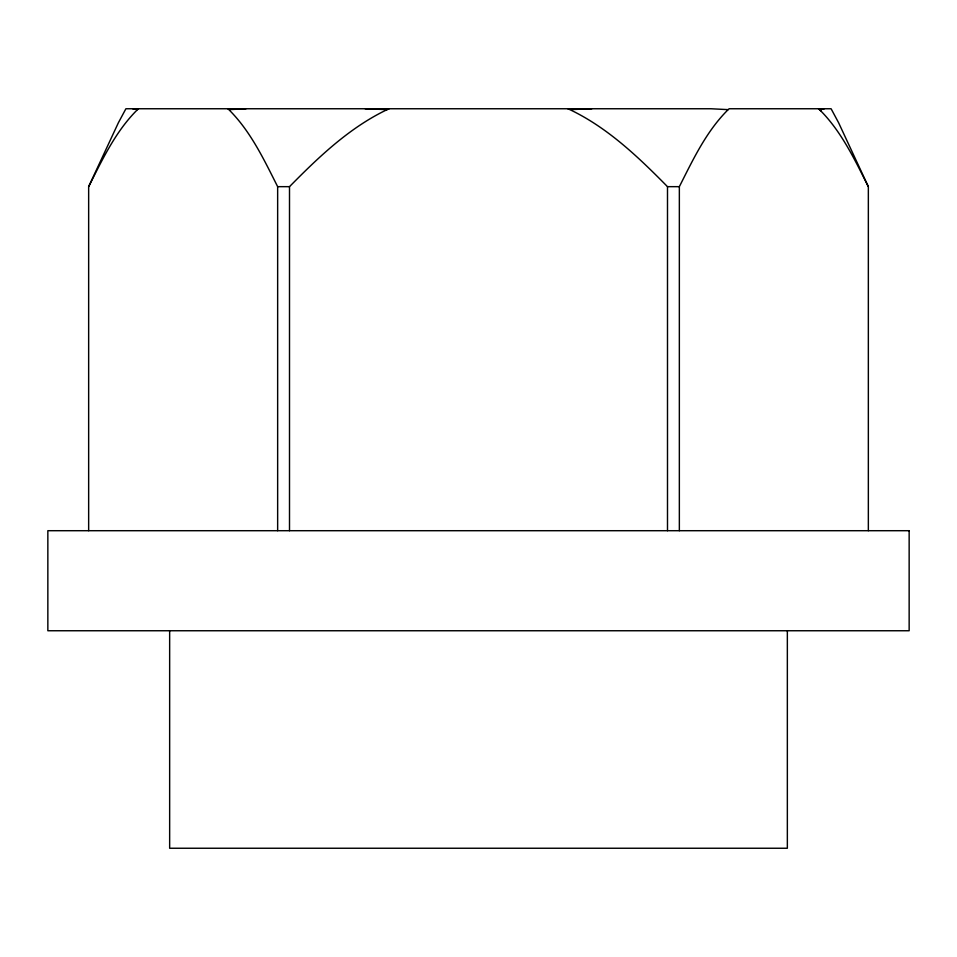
<?xml version="1.0" encoding="UTF-8"?>
<svg xmlns="http://www.w3.org/2000/svg" width="957" height="957" viewBox="0 0 957 957"><rect width="100%" height="100%" fill="white"/><g stroke="black" fill="none" stroke-linecap="round" stroke-linejoin="round"><path stroke-width="1.44" d="M88.654 530.704L88.654 186.663C102.351 159.58 115.641 131.253 137.461 109.636L138.502 108.751M679.35 530.704L679.35 186.663C693.059 159.592 706.326 131.241 728.157 109.636L729.198 108.751L831.095 108.751L838.643 122.807L868.346 186.663C854.649 159.58 841.359 131.253 819.539 109.636L818.498 108.751M289.504 530.704L289.504 186.663C318.597 157.115 349.329 127.7 387.118 109.636L389.212 108.751M819.539 109.636L824.324 108.751M230.278 109.565L246.021 108.751M571.341 109.576L591.833 108.751M88.654 186.663L118.357 122.807L125.905 108.751L710.979 108.751L728.157 109.636M227.802 108.751L228.843 109.636C250.65 131.265 263.953 159.58 277.65 186.663L289.504 186.663M567.788 108.751L569.882 109.636C607.695 127.664 638.391 157.127 667.496 186.663L679.35 186.663M365.167 108.751L387.118 109.636M132.676 108.751L137.461 109.636M819.084 108.751L821.022 110.916M868.346 186.663L868.346 530.704M787.348 630.747L787.348 848.249L169.652 848.249L169.652 630.747M667.496 186.663L667.496 530.704M277.65 186.663L277.65 530.704M909.15 530.704L47.85 530.704L47.85 630.747L909.15 630.747L909.15 530.704"/></g></svg>
